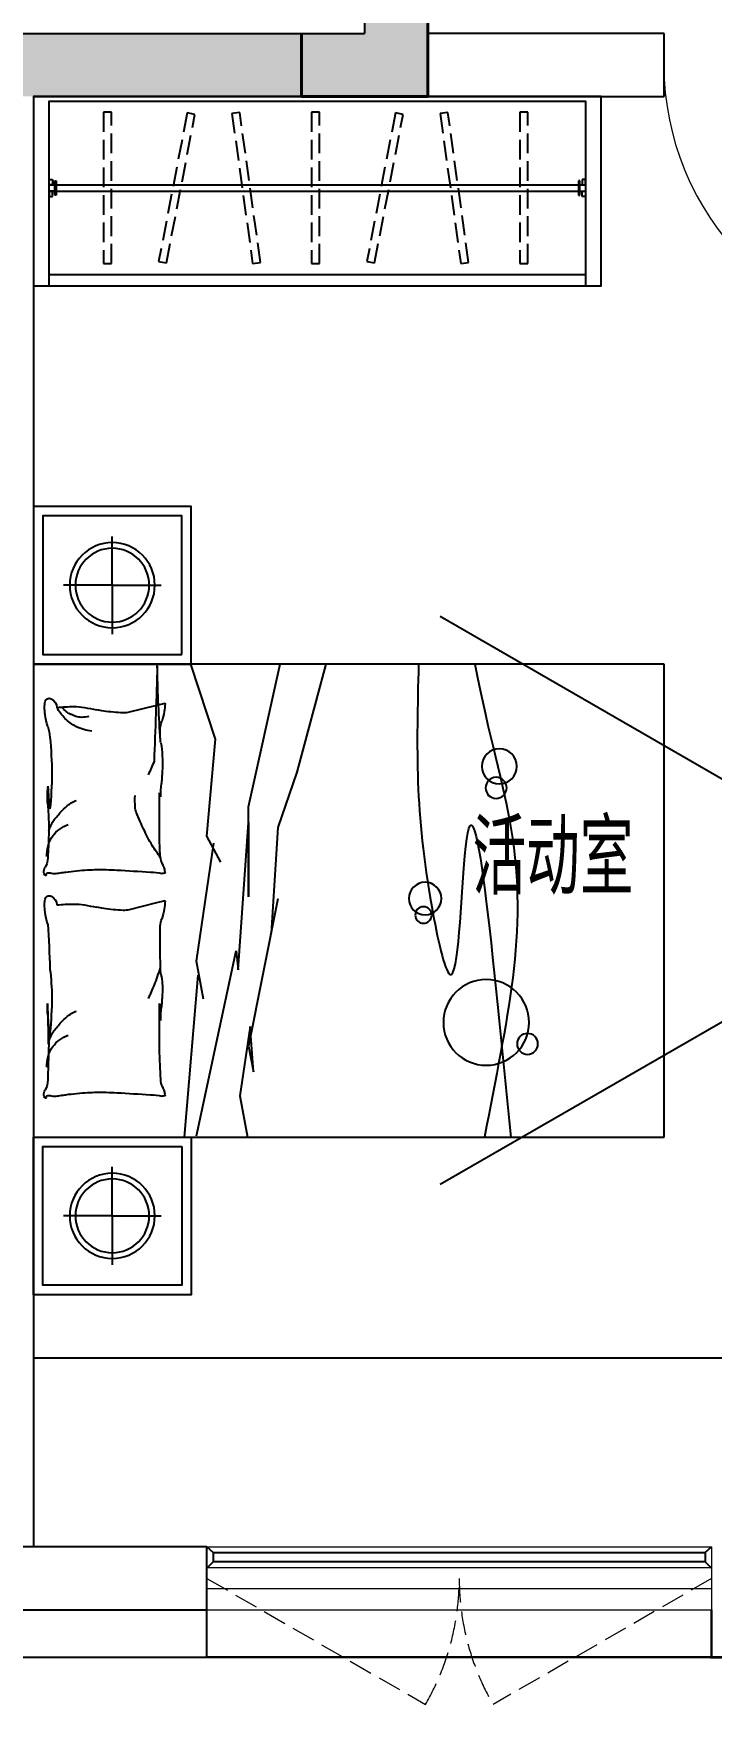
# Model space of a CAD drawing. Extents: x 3753737 to 4713801, y -857380 to 24339.
# Drawn here: x 4246713 to 4248863, y -709723 to -704423 of the extents above; entities that cross this region are included whole.
import ezdxf

# ---------------------------------------------------------------- set-up
doc = ezdxf.new("R2010")
doc.units = 0
doc.header["$LTSCALE"] = 1000
doc.header["$MEASUREMENT"] = 0
doc.linetypes.add('3.5方案汇报，与郭总、侯月琴确定户型_t8$0$高层_t8$0$DASH', pattern=[0.35, 0.25, -0.1])
doc.linetypes.add('DASH', pattern=[0.35, 0.25, -0.1])
doc.layers.get('0').update_dxf_attribs({"linetype": 'CONTINUOUS'})
for name, color, linetype in [('!!电气', 1, 'CONTINUOUS'), ('3-栏杆1', 252, 'CONTINUOUS'), ('3.5方案汇报，与郭总、侯月琴确定户型_t8$0$2020.03.04 -1安徽标准化洋房户型(UA）_t8_t8$0$A-家具-FURN', 251, 'CONTINUOUS'), ('3.5方案汇报，与郭总、侯月琴确定户型_t8$0$2020.03.04 -1安徽标准化洋房户型(UA）_t8_t8$0$fur', 252, 'CONTINUOUS'), ('3.5方案汇报，与郭总、侯月琴确定户型_t8$0$2020.03.04 -1安徽标准化洋房户型(UA）_t8_t8$0$FURN', 252, 'CONTINUOUS'), ('3.5方案汇报，与郭总、侯月琴确定户型_t8$0$2020.03.04 -1安徽标准化洋房户型(UA）_t8_t8$0$看线', 154, 'CONTINUOUS'), ('3.5方案汇报，与郭总、侯月琴确定户型_t8$0$高层_t8$0$LS-家具-LB', 8, 'CONTINUOUS'), ('LS-家具-LB', 8, 'CONTINUOUS'), ('WALL', 252, 'CONTINUOUS'), ('保温', 6, 'CONTINUOUS'), ('看线', 185, 'CONTINUOUS')]:
    doc.layers.add(name, color=color, linetype=linetype)
for name, color, linetype, lineweight in [('COLUMN', 252, 'CONTINUOUS', 40), ('PUB_HATCH', 8, 'CONTINUOUS', 9), ('PUB_TEXT', 7, 'CONTINUOUS', 20), ('WINDOW', 146, 'CONTINUOUS', 20)]:
    doc.layers.add(name, color=color, linetype=linetype, lineweight=lineweight)
doc.styles.get("Standard").update_dxf_attribs({"font": 'gbenor.shx', "bigfont": 'gbcbig.shx'})

# ---------------------------------------------------------------- blocks, each defined once
blk = doc.blocks.new('GFDGFSDFGD')
at = {"layer": 'PUB_HATCH'}
blk.add_hatch(color=256, dxfattribs=at).paths.add_polyline_path([(459266.6248586276, 370823.7242366532), (459266.6248596846, 368723.7281419866), (459066.6248598169, 368723.7281419866), (459066.6248598169, 368523.7281419866), (459466.6248598169, 368523.7281419866), (459466.6248586276, 370623.7242366532), (459916.6256136564, 370623.7235008508), (459916.6256136564, 370823.7237811558)])
at = {"layer": 'COLUMN', "color": 252}
for p, q in [((459466.6248598169, 368523.7281419866), (459466.6248586276, 370623.7242366532)), ((459066.6248598169, 368723.7281419866), (459066.6248598169, 368523.7281419866)), ((459066.6248598169, 368523.7281419866), (459466.6248598169, 368523.7281419866))]:
    blk.add_line(p, q, dxfattribs=at)
blk = doc.blocks.new('GDFGDGRD')
at = {"layer": '保温', "linetype": 'Continuous', "ltscale": 10}
h = blk.add_hatch(dxfattribs=at)
h.set_pattern_fill('HEX', color=251, scale=10, angle=90, style=0)
h.set_pattern_definition([(90, (-70765.89117912838, -151624.7360933621), (-16.49778, 1.010197673501861e-15), [9.525, -19.05]), (210, (-70765.89117912838, -151624.7360933621), (8.248889999999996, -14.28749658604684), [9.525, -19.05]), (150, (-70765.89117912838, -151615.2110933621), (-8.248890000000003, -14.28749658604684), [9.525, -19.05])])
h.paths.add_polyline_path([(434066.5790224251, 368523.7248330163), (434066.5789810187, 368723.7248300065), (432166.5783829462, 368723.7248300508), (432166.5784243525, 368523.7248330605)])
at = {"layer": '保温', "color": 251, "linetype": 'ByBlock', "ltscale": 10}
blk.add_line((433016.5787096247, 363923.7248245177), (433216.5787096269, 363923.724824505), dxfattribs=at)
blk = doc.blocks.new('ASDFSD')
at = {"layer": '3-栏杆1', "color": 5}
for p, q in [((681762.5879415963, 334937.5442401596), (681742.3193111992, 334955.3318184742)), ((681742.3193111992, 334955.3318184742), (681762.5879414161, 334937.5442403179)), ((681742.3193347491, 334888.4150854239), (681762.5879414133, 334908.2619604596)), ((681762.5879414161, 334937.5442403179), (681762.5879414133, 334908.2619604596)), ((683322.0506670028, 334937.4781505512), (681762.5879414163, 334937.5226424761)), ((681762.5879414135, 334908.2403724216), (683322.0506670056, 334908.1959003614)), ((683322.0506668226, 334937.5442278689), (683342.3192972196, 334955.3318061834)), ((683342.3192972196, 334955.3318061834), (683322.0506670028, 334937.5442280272)), ((683322.0506670028, 334937.5442280272), (683322.0506670056, 334908.2619481689)), ((683322.0506670056, 334908.2619481689), (683342.3192736697, 334888.4150731332)), ((683342.3192736697, 334888.4150731332), (683322.0506670056, 334908.2619481689))]:
    blk.add_line(p, q, dxfattribs=at)
blk = doc.blocks.new('3.5方案汇报，与郭总、侯月琴确定户型_t8$0$2020.03.04 -1安徽标准化洋房户型(UA）_t8_t8$0$A-F-Bed1500-4')
at = {"color": 252}
for p, q in [((-750, 0), (750, 0)), ((-750, -2000), (-750, 0)), ((750, 0), (750, -2000)), ((-617.7616681484506, -386.1678229130339), (-597.1052253507078, -303.5976939790417)), ((8.50855775270611, -386.1678229130339), (29.16500055044889, -303.5976939788088)), ((-625.2731553353369, -416.1934013820719), (-617.7616681484506, -386.1678229130339)), ((0.9970705658197403, -416.1934013820719), (8.50855775270611, -386.1678229130339)), ((-511.9317226624116, -577.1798769615125), (-750, -498.5179049889557)), ((192.2032949095592, -516.7134267324582), (-181.868435013108, -571.682923741173)), ((746.33831248153, -516.7134267324582), (159.196948508732, -643.1432804106735)), ((313.2264670683071, -538.7012044200674), (192.2032949095592, -516.7134267324582)), ((750, -478.7751651676372), (236.2117371819913, -522.2103799527977)), ((-203.8726855423301, -549.6951108605135), (-511.9317226624116, -577.1798769615125)), ((-121.3568195393309, -593.6707366220653), (-203.8726855423301, -549.6951108605135)), ((-297.3905886290595, -681.6219529521186), (-750, -781.9198113195598)), ((-11.33574325218797, -681.6219529518858), (-297.3905886290595, -681.6219529521186)), ((219.7085639815778, -648.6402336307801), (-247.8811278147623, -681.6219529518858)), ((-247.8811278147623, -681.6219529518858), (-11.33574325218797, -681.6219529518858)), ((-5.834665923379362, -775.0701225022785), (461.7549670860171, -681.6219529518858)), ((159.196948508732, -643.1432804106735), (219.7085639815778, -648.6402336307801)), ((399.7718516308814, -687.1189061722253), (619.8140629930422, -654.1371868508868)), ((542.7992743197829, -698.1128126126714), (399.7718516308814, -687.1189061722253)), ((461.7549670860171, -681.6219529518858), (542.7992743197829, -698.1128126126714)), ((619.8140629930422, -654.1371868508868), (750, -678.7815798122901)), ((-407.4117237040773, -835.5365727311), (-231.3779546143487, -775.0701225022785)), ((-231.3779546143487, -775.0701225022785), (103.2992309322581, -753.2596241997089)), ((-750, -926.6360268753488), (-407.4117237040773, -835.5365727311)), ((750, -2000), (-750, -2000))]:
    blk.add_line(p, q, dxfattribs=at)
for points in [[(-221.2358808247373, -48.4499370441772, 0.02784216218710925), (-245.0176549861208, -59.06310973060317, 0.04868500777511277), (-257.5544203873724, -67.14686379302293, 0.02366646222630654), (-285.4776938995346, -91.50591961527243, 0.03122341845377973), (-304.5009703617543, -112.185090259416, 0.04680097368508041), (-309.6089792819694, -119.8512246275786, 0.02319083204715396), (-317.6459259726107, -136.5808198016603)], [(-139.249232025817, -42.7511342507787, 0.08815313181814681), (-173.7790566831827, -46.29488889290951, 0.08815313181902454), (-204.9744019890204, -61.51715610316023, 0.07754712070292484), (-226.620638509281, -83.12931038974784, 0.07754712070444297), (-240.6538191596046, -110.3086151876487)], [(-521.7384666698053, -401.5331427433994, 0.009729474472361587), (-744.4496543509886, -392.5013080853969, 0.002723181774252113), (-441.5664151413366, -382.4145902951714, 0.007970500852809087), (-419.821477971971, -373.3759234382305, 0.007970500855136745), (-398.375706737861, -363.6487096799538)], [(-135.4935864089057, -403.0572284564842, 0.01610775216538851), (-174.4123205458745, -376.8253474652302, 0.02459882653293369), (-201.2185604190454, -361.7720933710225, 0.009477215100867024), (-250.2568336464465, -338.4738929325249, 0.0159372813057892), (-280.0888819471002, -326.1168072121218, 0.07252085289905216), (-296.4292581798509, -322.5305621267762, 0.03333927880047234), (-332.6689003454521, -322.3637158314232)], [(213.4660011697561, -401.5331427433994, 0.009729474472361587), (240.7548134885728, -392.5013080853969, 0.009729474473291038), (267.6715636532754, -382.4145902951714, 0.007970500852809087), (289.416500822641, -373.3759234382305, 0.007970500855136745), (310.862272056751, -363.6487096797209)]]:
    blk.add_lwpolyline(points, format="xyb", dxfattribs=at)
for centre, radius in [((-6.30894747748971, -1241.852265570778), 51.58965469094711), ((46.07884426414967, -1236.617397223366), 26.18686817343938), ((386.5995559524745, -1435.542531394865), 135.8260201244952), ((-425.4113549496979, -1477.421507525025), 55.67098179216729), ((-357.3072224175557, -1466.951765938429), 33.53479937890176), ((454.7036966560408, -1566.414333024062), 33.13048385271835)]:
    blk.add_circle(centre, radius, dxfattribs=at)
for centre, radius, start, end in [((-628.3414259647252, -49.99225914152339), 13.12400763483671, 101.2723767491829, 206.5805210736168), ((-613.2361623944016, -125.7768511082977), 90.3993165445249, 90, 101.2723767491829), ((-613.2361623927718, -196.5102532042656), 161.132718640496, 81.56280626608805, 90), ((-634.3106601447798, -338.5882092060056), 304.7651663573313, 74.25601660039709, 81.56280626608805), ((-485.8864607433788, 187.8959194081835), 242.2405746093072, 254.2560166003971, 262.4531487862034), ((-402.0984047877137, 1074.751451480202), 1132.911323380744, 264.1432992901358, 270.0012636383574), ((-402.0734187968774, 990.8247237696778), 1048.984595394926, 270, 276.0866954021577), ((-335.3091080090962, -196.8550412300974), 152.3768302830959, 92.5385855987967, 100.189876582625), ((-468.1052776970901, -1934.016663561109), 1890.100630726493, 84.61873047501305, 86.78995671789357), ((-329.2266520054545, -334.0459967916831), 289.7025545990662, 85.19815447038404, 92.5385855987967), ((-231.8794743344188, 824.7829774564598), 873.2080458157864, 265.1981544703841, 269.4242593250203), ((-225.6387776343618, 1445.815266054589), 1494.271689717824, 269.4242593250203, 271.9078869210661), ((-203.2166801504791, 772.7058309009299), 820.7889043784693, 271.9078869210661, 275.2591878802243), ((-132.9245127314935, 9.065650589298457), 53.92039297184105, 275.2591878802243, 300.6512549356904), ((-90.71347370848525, -62.1638139039278), 28.87700087226759, 85.69746007519794, 120.6512549414286), ((-90.43086032988504, -58.40740353497677), 25.10997430189502, 68.21169773668494, 85.69746007519794), ((-72.2088030242594, -48.59070091624744), 15.59499963617817, 158.0096009477628, 201.4209842488662), ((-82.7019373390358, -44.35324466158636), 4.278555704586578, 78.10694305107273, 158.0096009477628), ((-81.34237842075527, -37.8977983717341), 2.318503280731092, 258.1069430575997, 19.56396719818077), ((-82.37983752437867, -38.26648592855781), 3.419526398665837, 19.56396718337717, 68.21169772429774), ((-2.07120006356854, -49.99225914152339), 13.12400763483671, 101.2723767491829, 206.5805210736168), ((13.03406350675505, -125.7768511082977), 90.3993165445249, 90, 101.2723767491829), ((13.03406350838486, -196.5102532040328), 161.132718640496, 81.56280626608805, 90), ((-8.040434243623167, -338.5882092057727), 304.7651663573313, 74.25601660039709, 81.56280626608805), ((347.7647450969089, 4073.153131101746), 4127.45548347206, 266.2060126425075, 268.1914537772366), ((307.1645600019256, 624.524859480327), 682.6847311054545, 262.4531487862034, 270), ((307.1645599977346, 990.8247237699106), 1048.984595394926, 270, 276.0866954021577), ((338.9455687275622, -334.0459967914503), 289.7025545990662, 85.19815447038404, 92.5385855987967), ((498.7204649767373, 6156.757255722769), 6203.786664957764, 268.4056676524657, 269.6045789805927), ((436.292746398598, 824.7829774564598), 873.2080458157864, 265.1981544703841, 269.4242593250203), ((362.2702780038817, 474.0518832043745), 529.2819795624205, 276.0866954021577, 280.189876582625), ((530.2692489571637, -267.1320031944197), 234.021836131568, 110.8602819915767, 117.2395874937872), ((442.533443098655, 1445.815266054589), 1494.271689717824, 269.4242593250203, 271.9078869210661), ((521.629974546493, -141.6877224512864), 99.20502275752371, 105.9352418457458, 126.0863612402911), ((443.400542817777, 2582.659089343157), 2630.741319032906, 271.0646636373529, 272.9365498579432), ((521.6299745468423, -141.6877224522177), 99.20502275853231, 85.78412244607468, 105.9352418457458), ((573.231081123813, 9.065650589298457), 53.92039297184105, 275.2591878802243, 300.6512549356904), ((615.4421201468213, -62.16381390369497), 28.87700087226759, 85.69746007519794, 120.6512549414286), ((615.7247335254215, -58.40740353474393), 25.10997430189502, 68.21169773668494, 85.69746007519794), ((633.9467908310471, -48.59070091601461), 15.59499963617817, 158.0096009477628, 201.4209842488662), ((623.4536565162707, -44.35324466135353), 4.278555704586578, 78.10694305107273, 158.0096009477628), ((624.8132154345512, -37.89779837150127), 2.318503280731092, 258.1069430575997, 19.56396719818077), ((623.7757563309278, -38.26648592832498), 3.419526398665837, 19.56396718337717, 68.21169772429774), ((-609.5053405356593, -40.5678583746776), 34.18623553474303, 206.5805210736168, 265.5997908527732), ((-123.3520142054185, -127.7512521895114), 491.8309499016032, 173.7676352583287, 180), ((-666.9327176788356, -163.1189644287806), 89.8545583439198, 41.44290606445839, 53.73593242867623), ((-676.2830024565337, -199.1041415601503), 139.9446217386989, 45.0976165080812, 62.79640743685439), ((-639.0122753605247, -138.4665995449759), 52.60821364254281, 25.35511672604316, 41.44290606445839), ((-676.28300245828, -199.1041415615473), 139.9446217408266, 27.39882557864935, 45.0976165080812), ((814.4362170802196, -224.8369715914596), 913.0531557024722, 172.3191033009795, 176.6312513789692), ((106.1292718000477, -129.3105819632765), 198.3336164092538, 167.8905418753753, 172.3191033009795), ((-328.3490169269498, -36.09148694598116), 246.0324298307895, 347.8905418753753, 351.8665172916235), ((-117.2500239664223, -66.26119471597485), 32.788447275897, 351.8665172916235, 21.42098424886616), ((16.76488536503166, -40.56785837537609), 34.18623553396625, 206.5805210736168, 265.5997908527732), ((502.9182116948068, -127.7512521895114), 491.8309499016032, 173.7676352583287, 180), ((538.5956741444534, -254.0127849450801), 225.1969116393629, 133.8115076753877, 140.9650640087837), ((653.8282331556547, -374.1278852566611), 391.6486463229035, 128.3885663838108, 133.8115076753877), ((458.2982833771966, -127.3293288974091), 76.78123187456048, 117.2395874878568, 128.3885663838108), ((521.6299745454453, -141.6877224501222), 99.20502275521251, 143.8233548632496, 161.5603484898353), ((521.6299745460274, -141.6877224475611), 99.2050227541671, 126.0863612402911, 143.8233548632496), ((1520.591810935526, -224.8369715914596), 913.0531557024722, 172.3191033009795, 176.6312513789692), ((812.2848656553542, -129.3105819632765), 198.3336164092538, 167.8905418753753, 172.3191033009795), ((377.8065769283567, -36.09148694598116), 246.0324298307895, 347.8905418753753, 351.8665172916235), ((588.9055698888842, -66.26119471597485), 32.788447275897, 351.8665172916235, 21.42098424886616), ((-411.2041313839145, -127.7512521899771), 203.9788327231081, 180, 189.6843662906793), ((-728.0098174433224, -180.6403350499459), 151.0926614666538, 21.81492367501513, 25.35511672604316), ((-778.5756133535178, -200.8804898306262), 205.5588306139067, 18.77989883407001, 21.81492367501513), ((-637.1340477054473, -152.7852195657324), 56.16381224036447, 0, 18.77989883407001), ((-672.5028725169832, -152.7852195664309), 91.53263705188874, 345.3148933670589, 0), ((-676.2830024510622, -199.1041415615473), 139.944621734397, 16.51497588371314, 27.39882557864935), ((215.0660945163108, -127.7512521899771), 203.9788327231081, 180, 189.6843662906793), ((534.794852689025, -214.8086926101241), 200.1861671667296, 151.6832362035009, 156.9972308943948), ((401.9782707632985, -143.2441972449888), 49.31628471400698, 140.9650640087837, 151.6832362035009), ((257.1871764346724, -13.68873065826483), 882.032812274582, 189.6843662906793, 192.1983793662628), ((-914.8928671346512, -267.0667035630904), 317.1219007156818, 8.005050951176866, 12.19837936626278), ((-676.2830024525756, -199.1041415601503), 139.9446217354562, 5.63112618007712, 16.51497587092328), ((580.5149428424193, -211.0675232911017), 678.7269722582655, 176.6312513789692, 181.6330886383216), ((883.4574023353634, -13.68873063707724), 882.0328122786037, 189.6843662906793, 192.1983793662628), ((-288.6226412339602, -267.0667035502847), 317.1219007134373, 8.005050951176866, 12.19837936626278), ((1286.670536698191, -211.0675232806243), 678.7269722581079, 176.6312513789692, 181.6330886383216), ((-1253.223493065336, -314.6463874252513), 658.7817297255854, 2.664881811253276, 8.005050951176866), ((1266.736566224368, -191.5030051479116), 1365.227436036072, 181.6330886383216, 183.0549578030348), ((13519.62342564139, 462.4293625634164), 13635.55196031889, 183.0549578030348, 183.50485753629), ((-626.9532671646448, -314.646387435263), 658.781729726516, 2.664881811253276, 8.005050951176866), ((1972.892160080606, -191.5030051479116), 1365.227436036072, 181.6330886383216, 183.0549578030348), ((14225.77901949716, 462.4293624446727), 13635.5519603121, 183.0549578030348, 183.50485753629), ((-662.7922229029937, -287.1650418220088), 67.71125242046591, 345.9548063017074, 2.664881811253276), ((-36.52199700183701, -287.1650418220088), 67.71125242046591, 345.9548063017074, 2.664881811253276), ((-624.3837098155636, -416.4159061615355), 0.9168542466615369, 165.9550628184118, 274.0829399967642), ((-643.596068381099, -147.2659479903523), 270.7516457491696, 274.0829399967642, 279.4841043331464), ((-636.8265665104846, -187.7879541774746), 229.6680828437212, 279.4841043331464, 287.3864123713414), ((-532.4193359486526, -521.2289212362375), 119.7367658728862, 96.43405368305908, 107.3864123713414), ((-529.4862536445726, -547.2383784356061), 145.9110822079476, 78.44143822268722, 96.43405368968716), ((-433.1903298820835, 75.24777236650698), 484.2003257956834, 262.0391745989814, 271.8978990650748), ((-484.5293514018413, 994.4599731999915), 1404.763554182042, 272.7490648362864, 274.6175821802166), ((-273.5085289981216, -1618.252534490777), 1216.456855347142, 92.6096299651822, 94.61758218021657), ((-244.8405229367781, -6117.738517785911), 5718.506036013494, 89.71345520095782, 90.97037843475093), ((-320.9846268149558, -340.6514992373995), 62.90506594346241, 250.7862899696913, 262.7759744107171), ((-222.0629191251937, -1563.303399197292), 1164.013960197597, 86.42602720317774, 89.71345520095782), ((-158.595426295884, -547.1507680877112), 145.8812122925293, 77.13096199806675, 86.42602720317774), ((-136.1912941676565, -449.0857025985606), 45.28945216349266, 62.7158828671123, 77.13096199806675), ((-80.25877119449433, -340.6446779980324), 76.72654245404146, 242.7158828671123, 253.778848955687), ((-77.2546353507787, -330.31860432541), 87.48073371430169, 253.778848955687, 262.8796063852586), ((230.1554761371808, -351.5202197786421), 321.1810663000431, 183.50485753629, 189.9983581996), ((-87.93453427380882, -415.8138407743536), 1.321023312779486, 262.8796063935308, 343.3022341338442), ((-105.1835315445205, -410.639626707416), 19.32936577002646, 343.3022341338442, 9.998358199600041), ((1.886516085127369, -416.4159061617684), 0.916854246280022, 165.9550627909102, 274.0829399701515), ((-17.32584248040803, -147.2659479803406), 270.7516457590064, 274.0829399967642, 279.4841043331464), ((-10.55634060932789, -187.7879541772418), 229.6680828437212, 279.4841043331464, 287.3864123713414), ((93.85088995250408, -521.2289212360047), 119.7367658728862, 96.43405368305908, 107.3864123713414), ((135.7515557262814, -2065.299789458048), 1663.97324612543, 86.58211283388943, 91.90513284376604), ((281.0498948738677, -178.8987857152242), 230.0529023427443, 258.4414382226872, 272.7490648362864), ((224.7086273927707, 994.4599732002243), 1404.763554182042, 272.7490648362864, 274.6175821802166), ((423.3316977967042, -6117.738517743535), 5718.506035971117, 89.71345520095782, 90.97037843475093), ((412.2958440557122, 653.8769799049478), 1057.417088687074, 265.3453049384535, 268.2683873446387), ((435.7294497964904, -1618.252534490777), 1216.456855347142, 92.6096299651822, 94.61758218021657), ((446.109301607823, -1563.303399197292), 1164.013960197597, 86.42602720317774, 89.71345520095782), ((495.2166236483026, -1386.336985076312), 985.062967065069, 85.05950514263797, 88.63567947894549), ((569.96429968765, -449.0857025983278), 45.28945216349266, 62.7158828671123, 77.13096199806675), ((625.8968226608122, -340.6446779980324), 76.72654245404146, 242.7158828671123, 253.778848955687), ((628.9009585045278, -330.31860432541), 87.48073371430169, 253.778848955687, 262.8796063852586), ((936.3110699924873, -351.5202197786421), 321.1810663000431, 183.50485753629, 189.9983581996), ((618.2210595814977, -415.8138407743536), 1.321023312779486, 262.8796063935308, 343.3022341338442), ((600.972062310786, -410.639626707416), 19.32936577002646, 343.3022341338442, 9.998358199600041)]:
    blk.add_arc(centre, radius, start, end, dxfattribs=at)
for points, knots in [([(-750, -1220.912777505815), (-476.814266057685, -1214.753384231823), (-219.4599993759766, -1206.616908891127), (406.6843391740695, -1343.619838840561), (-750, -1378.347516756039), (203.8595337867737, -1456.506617772859), (750, -1514.06561530754)], [0, 0, 0, 0, 692.7859228564369, 915.1608489588393, 1290.086230292408, 2337.669759119592, 2337.669759119592, 2337.669759119592, 2337.669759119592]), ([(-750, -1398.898428504122), (-520.3506864029914, -1444.700659054564), (-8.960546384565532, -1599.528082831064), (374.4130517626181, -1500.230366172269), (750, -1430.307658155682)], [0, 0, 0, 0, 470.0992431246647, 1589.098475282663, 1589.098475282663, 1589.098475282663, 1589.098475282663])]:
    blk.add_open_spline(points, degree=3, knots=knots, dxfattribs=at)
blk = doc.blocks.new('3.5方案汇报，与郭总、侯月琴确定户型_t8$0$2020.03.04 -1安徽标准化洋房户型(UA）_t8_t8$0$VCBCXVBCXVBV')
at = {"color": 252}
for p, q in [((212022.0000002291, 120965.4999999998), (212022.0000002291, 121120.4999999998)), ((212022.0000002291, 120965.4999999998), (211867.0000002291, 120965.4999999998)), ((212022.0000002291, 120965.4999999998), (212022.0000002291, 120810.4999999998)), ((212022.0000002291, 120965.4999999998), (212177.0000002291, 120965.4999999998)), ((212022.0000002291, 118965.4999999995), (212022.0000002291, 119120.4999999995)), ((212022.0000002291, 118965.4999999995), (211867.0000002291, 118965.4999999995)), ((212022.0000002291, 118965.4999999995), (212022.0000002291, 118810.4999999995)), ((212022.0000002291, 118965.4999999995), (212177.0000002291, 118965.4999999995))]:
    blk.add_line(p, q, dxfattribs=at)
for points in [[(211772.0000002291, 120715.4999999997), (211772.0000002291, 121215.4999999998), (212272.0000002291, 121215.4999999998), (212272.0000002291, 120715.4999999997)], [(211802.0000002291, 120745.4999999997), (211802.0000002291, 121185.4999999998), (212242.0000002291, 121185.4999999998), (212242.0000002291, 120745.4999999997)], [(211772.0000002291, 119215.4999999997), (211772.0000002291, 118715.4999999995), (212272.0000002291, 118715.4999999995), (212272.0000002291, 119215.4999999997)], [(211802.0000002291, 119185.4999999997), (211802.0000002291, 118745.4999999995), (212242.0000002291, 118745.4999999995), (212242.0000002291, 119185.4999999997)]]:
    blk.add_lwpolyline(points, close=True, dxfattribs=at)
for centre, radius in [((212022.0000002291, 120965.4999999998), 135), ((212022.0000002291, 120965.4999999998), 117), ((212022.0000002291, 118965.4999999995), 135), ((212022.0000002291, 118965.4999999995), 117)]:
    blk.add_circle(centre, radius, dxfattribs=at)
at = {"layer": '3.5方案汇报，与郭总、侯月琴确定户型_t8$0$2020.03.04 -1安徽标准化洋房户型(UA）_t8_t8$0$A-家具-FURN', "color": 252, "rotation": 270}
blk.add_blockref('3.5方案汇报，与郭总、侯月琴确定户型_t8$0$2020.03.04 -1安徽标准化洋房户型(UA）_t8_t8$0$A-F-Bed1500-4', (212271.9999992447, 119965.4999999997), dxfattribs=at)
blk = doc.blocks.new('3.5方案汇报，与郭总、侯月琴确定户型_t8$0$2020.03.04 -1安徽标准化洋房户型(UA）_t8_t8$0$sdfgsdfgsdfg')
at = {"layer": '3.5方案汇报，与郭总、侯月琴确定户型_t8$0$2020.03.04 -1安徽标准化洋房户型(UA）_t8_t8$0$FURN'}
h = blk.add_hatch(dxfattribs=at)
h.set_pattern_fill('ANSI31', color=256, scale=100, angle=225, style=0)
h.set_pattern_definition([(360, (-130272.1253712806, -44238.08861426391), (4.000000000000001e-15, 9.152000002052633), [])])
h.paths.add_polyline_path([(-68957.79749128432, -54984.28760824916), (-68957.79749128432, -54178.91160806853), (-68972.00357232452, -54178.91160806853), (-68972.00357232452, -54984.28760824916)])
for p, q in [((-68997.53502674983, -54581.59960815882), (-70393.88986594346, -53775.41376586619)), ((-68957.79749128432, -54178.91160806853), (-68997.53502674983, -54178.91160806853)), ((-68997.53502674983, -54178.91160806853), (-68997.53502674983, -54984.28760824916)), ((-68972.00357232452, -54178.91160806853), (-68972.00357232452, -54984.28760824916)), ((-68957.79749128432, -54178.91160806853), (-68957.79749128432, -54984.28760824916)), ((-68957.79749128432, -54230.77538025462), (-68920.03037832933, -54290.48807915693)), ((-68920.03037832933, -54872.71113716076), (-68920.03037832933, -54290.48807915693)), ((-68957.79749128432, -54306.47667307929), (-68920.03037832933, -54306.47667307929)), ((-68937.59503988666, -54343.05047872105), (-68937.59503988666, -54352.61863628913)), ((-68920.03037832933, -54343.05047872105), (-68937.59503988666, -54343.05047872105)), ((-68920.03037832933, -54352.61863628913), (-68920.03037832933, -54343.05047872105)), ((-68937.59503988666, -54352.61863628913), (-68920.03037832933, -54352.61863628913)), ((-68937.59503988666, -54444.23015367643), (-68937.59503988666, -54453.79831124451)), ((-68920.03037832933, -54444.23015367643), (-68937.59503988666, -54444.23015367643)), ((-68920.03037832933, -54453.79831124451), (-68920.03037832933, -54444.23015367643)), ((-68937.59503988666, -54453.79831124451), (-68920.03037832933, -54453.79831124451)), ((-68937.59503988666, -54536.4461206969), (-68937.59503988666, -54546.01427826498)), ((-68920.03037832933, -54536.4461206969), (-68937.59503988666, -54536.4461206969)), ((-68920.03037832933, -54546.01427826498), (-68920.03037832933, -54536.4461206969)), ((-68997.53502674983, -54581.59960815887), (-70393.88986594346, -55387.78545045173)), ((-68937.59503988666, -54546.01427826498), (-68920.03037832933, -54546.01427826498)), ((-68937.59503988666, -54626.75309562082), (-68937.59503988666, -54617.18493805271)), ((-68937.59503988666, -54617.18493805271), (-68920.03037832933, -54617.18493805271)), ((-68920.03037832933, -54626.75309562082), (-68937.59503988666, -54626.75309562082)), ((-68920.03037832933, -54617.18493805271), (-68920.03037832933, -54626.75309562082)), ((-68937.59503988666, -54718.96906264129), (-68937.59503988666, -54709.40090507318)), ((-68937.59503988666, -54709.40090507318), (-68920.03037832933, -54709.40090507318)), ((-68920.03037832933, -54718.96906264129), (-68937.59503988666, -54718.96906264129)), ((-68920.03037832933, -54709.40090507318), (-68920.03037832933, -54718.96906264129)), ((-68937.59503988666, -54820.14873759664), (-68937.59503988666, -54810.58058002857)), ((-68937.59503988666, -54810.58058002857), (-68920.03037832933, -54810.58058002857)), ((-68920.03037832933, -54820.14873759664), (-68937.59503988666, -54820.14873759664)), ((-68920.03037832933, -54810.58058002857), (-68920.03037832933, -54820.14873759664)), ((-68957.79749128432, -54856.72254323841), (-68920.03037832933, -54856.72254323841)), ((-68957.79749128432, -54932.42383606308), (-68920.03037832933, -54872.71113716076)), ((-68997.53502674983, -54984.28760824916), (-68957.79749128432, -54984.28760824916))]:
    blk.add_line(p, q, dxfattribs=at)
blk = doc.blocks.new('*U272')
at = {"layer": '3.5方案汇报，与郭总、侯月琴确定户型_t8$0$高层_t8$0$LS-家具-LB'}
for p, q in [((49.99999999918509, -279.999999998221), (49.99999999930151, -263.38461538302)), ((49.99999999930151, -263.38461538302), (60.24390243832022, -263.3846153829618)), ((60.24390243832022, -263.3846153829618), (60.2439024382038, -279.9999999982501)), ((1739.756097561098, -263.3846153904415), (1739.756097560981, -280.0000000057007)), ((1750.000000000116, -263.3846153904415), (1739.756097561098, -263.3846153904415)), ((1750, -280.0000000056425), (1750.000000000116, -263.3846153904415)), ((67.8147581940284, -279.9999999984539), (49.99999999918509, -279.9999999983374)), ((49.99999999918509, -279.999999998221), (67.8147581940284, -279.9999999984539)), ((60.2439024382038, -279.9999999982501), (49.99999999918509, -279.999999998221)), ((67.8147581940284, -300.4615384599274), (49.99999999918509, -300.4615384598983)), ((49.99999999906868, -300.4615384597528), (67.8147581940284, -300.4615384598692)), ((49.99999999906868, -300.4615384598692), (49.99999999906868, -317.0769230752448)), ((60.24390243808739, -300.4615384599274), (49.99999999906868, -300.4615384598692)), ((49.99999999906868, -317.0769230752448), (60.24390243808739, -317.0769230752448)), ((60.24390243808739, -317.0769230752448), (60.24390243808739, -300.4615384599274)), ((67.81475819391198, -313.3846153829909), (67.81475819414482, -267.0769230752448)), ((67.81475819414482, -267.0769230752448), (72.20500209659804, -267.0769230753031)), ((72.2050020963652, -313.38461538302), (67.81475819391198, -313.3846153829909)), ((72.08992131776176, -279.9999999983665), (1727.794997902703, -280.0000000057007)), ((72.08992131764535, -300.4615384598692), (1727.794997902587, -300.4615384672034)), ((72.20500209659804, -267.0769230753031), (72.2050020963652, -313.38461538302)), ((1727.79499790282, -267.076923082579), (1727.794997902587, -313.3846153902668)), ((1732.185241805157, -267.076923082579), (1727.79499790282, -267.076923082579)), ((1727.794997902587, -313.3846153902668), (1732.18524180504, -313.3846153902668)), ((1732.18524180504, -313.3846153902668), (1732.185241805157, -267.076923082579)), ((1732.185241805157, -280.0000000057298), (1750, -280.0000000057589)), ((1732.18524180504, -300.4615384672034), (1749.999999999884, -300.4615384672616)), ((1739.756097560981, -280.0000000057007), (1750, -280.0000000056425)), ((1739.756097560981, -300.4615384672616), (1750, -300.4615384673198)), ((1739.756097560865, -317.0769230826372), (1739.756097560981, -300.4615384672616)), ((1749.999999999884, -317.0769230826372), (1739.756097560865, -317.0769230826372)), ((1750, -300.4615384673198), (1749.999999999884, -317.0769230826372)), ((50, -565), (1750, -565)), ((50, -600), (1750, -600))]:
    blk.add_line(p, q, dxfattribs=at)
blk.add_lwpolyline([(50, -600), (50, -15), (1750, -15), (1750, -600), (1800, -600), (1800, 0), (0, 0), (0, -600), (50, -600)], dxfattribs=at)
at = {"layer": '3.5方案汇报，与郭总、侯月琴确定户型_t8$0$高层_t8$0$LS-家具-LB', "color": 251, "linetype": '3.5方案汇报，与郭总、侯月琴确定户型_t8$0$高层_t8$0$DASH', "ltscale": 0.25}
for points in [[(222.0521141805621, -49.99999999875217), (222.0521141805621, -529.9999999987522), (247.0521141805621, -529.9999999987522), (247.0521141805621, -49.99999999875217)], [(487.6436516284448, -51.96196591184344), (396.9975685841309, -523.3251885212485), (421.5477364283724, -528.0463386798074), (512.1938194726827, -56.68311607040232)], [(629.3078114396048, -53.96814934521535), (694.9682893215904, -529.4560058087736), (719.7332818457326, -526.0361892524197), (654.072803963747, -50.54833278886144)], [(882.0521141805621, -49.99999999875217), (882.0521141805621, -529.9999999987522), (907.0521141805621, -529.9999999987522), (907.0521141805621, -49.99999999875217)], [(1147.643651628445, -51.96196591184344), (1056.997568584131, -523.3251885212485), (1081.547736428372, -528.0463386798074), (1172.193819472683, -56.68311607040232)], [(1289.307811439605, -53.96814934521535), (1354.96828932159, -529.4560058087736), (1379.733281845733, -526.0361892524197), (1314.072803963747, -50.54833278886144)], [(1542.052114180562, -49.99999999875217), (1542.052114180562, -529.9999999987522), (1567.052114180562, -529.9999999987522), (1567.052114180562, -49.99999999875217)]]:
    blk.add_lwpolyline(points, close=True, dxfattribs=at)
blk = doc.blocks.new('$DorLib2D$00000001')
for p, q in [((0.45, 0.9750000000000001), (0.5000000000000002, 0.9750000000000001)), ((0.45, 0), (0.45, 0.9750000000000001)), ((0.5, 0), (0.5, 0.9750000000000001)), ((0.5, 0), (0.45, 0))]:
    blk.add_line(p, q)
at = {"lineweight": 13}
blk.add_arc((0.475, 0), 0.975, 91.4692835813538, 180, dxfattribs=at)
blk = doc.blocks.new('$WINLIB2D$00000001')
at = {"color": 0}
for points in [[(-0.4999999999999964, 0.5000000000000142), (-0.4999999999999964, -0.4999999999999858)], [(-0.4999999999999964, 0.5000000000000142), (0.5000000000000036, 0.5000000000000142)], [(0.5000000000000036, -0.4999999999999858), (0.5000000000000036, 0.5000000000000142)], [(0.5000000000000036, 0.1666666666666714), (-0.4999999999999964, 0.1666666666666714)], [(0.5000000000000036, -0.1666666666666572), (-0.4999999999999964, -0.1666666666666572)], [(-0.4999999999999964, -0.4999999999999858), (0.5000000000000036, -0.4999999999999858)]]:
    blk.add_lwpolyline(points, dxfattribs=at)
blk = doc.blocks.new('A$C1C403CBE')
at = {"color": 252, "const_width": 8}
blk.add_lwpolyline([(40050.00000486523, -100.000522596878), (40050.00000486523, -250.000522596878), (39750.00000486523, -250.000522596878), (39750.0000048615, -100.0000088935485)], dxfattribs=at)
at = {"layer": '3.5方案汇报，与郭总、侯月琴确定户型_t8$0$2020.03.04 -1安徽标准化洋房户型(UA）_t8_t8$0$看线', "color": 252, "ltscale": 10}
blk.add_line((37600.00000929739, 699.9999907963211), (39850.00000961684, 699.999990832177), dxfattribs=at)
at = {"layer": 'WALL', "color": 252}
for p, q in [((38650.00000184728, 6799.999998823157), (38650.00000184728, 4899.999998823623)), ((38850.00000184728, 6799.999998827163), (38850.00000184727, 4899.999998849055)), ((37500.00000640029, 4899.999998826417), (38650.00000184728, 4899.999998823623)), ((39600.00000428312, 4899.999998863476), (38850.00000184727, 4899.999998849055)), ((39600.00000428696, 4699.999998863475), (39600.00000428312, 4899.999998863476)), ((37600.00000640005, 4699.999998826163), (37600.00000640005, 99.99999180447769)), ((37600.00000640005, 4699.999998826163), (38750.00000184704, 4699.99999882339)), ((38749.99999943475, 4699.999998847139), (39600.00000428696, 4699.999998863475)), ((38150.00001428323, 99.99999180447767), (37600.00000640005, 99.99999180447769)), ((38150.00001428323, -100.0000081955222), (38150.00001428323, 99.99999180447767)), ((37500.00000640005, -100.0000081955222), (38150.00001428323, -100.0000081955222))]:
    blk.add_line(p, q, dxfattribs=at)
at = {"layer": 'WINDOW', "color": 252, "linetype": 'DASH', "ltscale": 0.3}
for points in [[(38150.00001422642, -8.195405825972557e-06), (38842.82033725921, -400.0000081973849, 0.1316524975905399), (38950.00001423247, -8.18772241473198e-06)], [(39750.00001423899, -8.195405825972557e-06), (39057.17969120573, -400.0000081973849, -0.1316524975905399), (38950.00001423247, -8.18772241473198e-06)]]:
    blk.add_lwpolyline(points, format="xyb", dxfattribs=at)
at = {"layer": '看线', "color": 252, "ltscale": 0.5}
for points in [[(39750.00001427624, -100.0000083051855), (39750.00001427624, -250.0000083051855), (38150.00001425156, -250.0000081780599), (38150.00001425017, -100.0000082039041)], [(35249.99999882933, -250.0005231313407), (39750.00000486523, -250.0005231313407)]]:
    blk.add_lwpolyline(points, dxfattribs=at)
at = {"color": 252}
blk.add_blockref('GFDGFSDFGD', (-420616.5786992437, -363823.7248326879), dxfattribs=at)
at = {"color": 252, "xscale": -1}
for name, p in [('GDFGDGRD', (470616.578702189, -363823.7248325947)), ('ASDFSD', (721492.319325476, -334855.331827242))]:
    blk.add_blockref(name, p, dxfattribs=at)
at = {"layer": '3.5方案汇报，与郭总、侯月琴确定户型_t8$0$2020.03.04 -1安徽标准化洋房户型(UA）_t8_t8$0$fur', "xscale": -1}
blk.add_blockref('3.5方案汇报，与郭总、侯月琴确定户型_t8$0$2020.03.04 -1安徽标准化洋房户型(UA）_t8_t8$0$VCBCXVBCXVBV', (249871.9999939078, -117815.5000086875), dxfattribs=at)
at = {"layer": '3.5方案汇报，与郭总、侯月琴确定户型_t8$0$2020.03.04 -1安徽标准化洋房户型(UA）_t8_t8$0$fur', "xscale": -1.1175, "yscale": 1.1175, "zscale": 1.1175, "rotation": 180}
blk.add_blockref('3.5方案汇报，与郭总、侯月琴确定户型_t8$0$2020.03.04 -1安徽标准化洋房户型(UA）_t8_t8$0$sdfgsdfgsdfg', (117554.7453846522, -58844.93757080554), dxfattribs=at)
at = {"layer": 'LS-家具-LB'}
blk.add_blockref('*U272', (37599.99999192217, 4699.999998881365), dxfattribs=at)
at = {"layer": 'WINDOW', "color": 252, "xscale": 900, "yscale": -900, "zscale": 900, "rotation": 1.101422729913818e-09}
blk.add_blockref('$DorLib2D$00000001', (40050.00000428502, 4799.999998872129), dxfattribs=at)
at = {"layer": 'WINDOW', "color": 252, "xscale": 1600, "yscale": -200, "zscale": 1600}
blk.add_blockref('$WINLIB2D$00000001', (38950.00001428323, -8.195522241294384e-06), dxfattribs=at)
at = {"layer": 'PUB_TEXT', "color": 252}
blk.add_text('活动室', height=236.3120567375886, dxfattribs=at).set_placement((38991.97354204813, 2168.282854462625))

msp = doc.modelspace()

# ---------------------------------------------------------------- block references
at = {"layer": '!!电气'}
msp.add_blockref('A$C1C403CBE', (4209113.44466722, -709322.871368573), dxfattribs=at)

doc.saveas('drawing.dxf')
